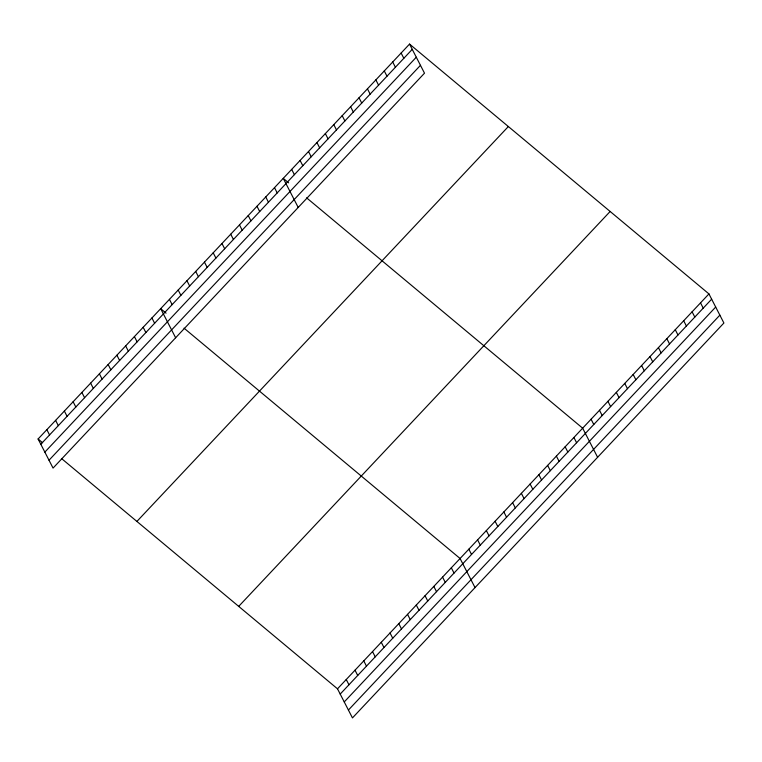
<?xml version="1.0" encoding="UTF-8"?>
<svg xmlns="http://www.w3.org/2000/svg" width="762" height="762" viewBox="0 0 762 762"><rect width="100%" height="100%" fill="white"/><g stroke="black" fill="none" stroke-linecap="round" stroke-linejoin="round"><path stroke-width="1.14" d="M409.546 44.091L424.501 73.181L53.054 468.087L38.1 438.988L409.546 44.091L708.946 293.913L723.9 323.012L352.454 717.909L337.499 688.819L61.455 458.476M40.805 444.256L412.252 49.349M44.844 452.114L416.29 57.217M49.016 460.219L420.462 65.322M136.903 521.437L508.349 126.53M238.696 606.371L610.143 211.474M337.499 688.819L708.946 293.913M340.204 694.077L711.651 299.18M344.243 701.945L715.689 307.048M348.415 710.051L719.861 315.144M288.646 182.851L283.254 178.356L298.209 207.455M306.61 197.844L582.654 428.177L597.608 457.276M166.068 313.172L160.677 308.667L175.631 337.766M184.033 328.155L460.077 558.498L475.031 587.597M38.1 438.988L42.586 442.741M700.526 302.866L703.231 308.134M692.106 311.82L694.811 317.078M683.685 320.764L686.391 326.031M675.265 329.717L677.97 334.985M666.845 338.671L669.55 343.938M658.435 347.624L661.14 352.882M650.015 356.568L652.72 361.836M641.594 365.522L644.3 370.789M633.174 374.475L635.879 379.743M624.754 383.429L627.459 388.687M616.334 392.373L619.039 397.64M607.914 401.326L610.619 406.594M599.494 410.28L602.199 415.547M591.074 419.233L593.779 424.491M401.126 53.035L403.831 58.303M392.706 61.989L395.411 67.256M573.9 437.493L576.605 442.751M384.286 70.942L386.991 76.21M565.147 446.799L567.852 452.066M375.866 79.896L378.571 85.154M556.384 456.105L559.098 461.372M367.446 88.84L370.151 94.107M359.026 97.793L361.731 103.061M547.63 465.411L550.335 470.678M350.606 106.747L353.311 112.014M538.877 474.726L541.582 479.984M342.195 115.7L344.9 120.958M530.123 484.032L532.828 489.299M333.775 124.644L336.48 129.911M521.37 493.338L524.075 498.605M325.355 133.598L328.06 138.865M512.607 502.653L515.312 507.911M316.935 142.551L319.64 147.818M503.853 511.959L506.559 517.217M308.515 151.505L311.22 156.762M495.1 521.265L497.805 526.532M300.095 160.449L302.8 165.716M486.347 530.571L489.052 535.838M291.675 169.402L294.38 174.669M477.593 539.887L480.298 545.144M468.83 549.192L471.535 554.45M274.501 187.662L277.206 192.929M265.748 196.967L268.453 202.235M451.323 567.804L454.028 573.072M256.985 206.283L259.69 211.541M442.57 577.12L445.275 582.378M248.231 215.589L250.936 220.856M433.807 586.426L436.521 591.693M239.478 224.895L242.183 230.162M425.053 595.732L427.758 600.999M230.724 234.201L233.429 239.468M416.3 605.038L419.005 610.305M221.971 243.516L224.676 248.774M407.546 614.353L410.251 619.611M213.208 252.822L215.913 258.089M398.793 623.659L401.498 628.926M204.454 262.128L207.159 267.395M390.03 632.965L392.735 638.232M195.701 271.434L198.406 276.701M381.276 642.271L383.981 647.538M186.947 280.749L189.652 286.007M372.523 651.586L375.228 656.844M178.184 290.055L180.889 295.323M363.769 660.892L366.474 666.159M169.431 299.361L172.136 304.629M355.016 670.198L357.721 675.465M346.253 679.504L348.958 684.771M151.924 317.983L154.629 323.24M143.17 327.289L145.875 332.556M134.407 336.594L137.112 341.862M125.654 345.91L128.359 351.168M116.9 355.216L119.605 360.474M108.147 364.522L110.852 369.789M99.393 373.828L102.098 379.095M90.63 383.143L93.335 388.401M81.877 392.449L84.582 397.707M73.123 401.755L75.829 407.022M64.37 411.061L67.075 416.328M55.607 420.376L58.312 425.634M46.853 429.682L49.559 434.95"/></g></svg>
